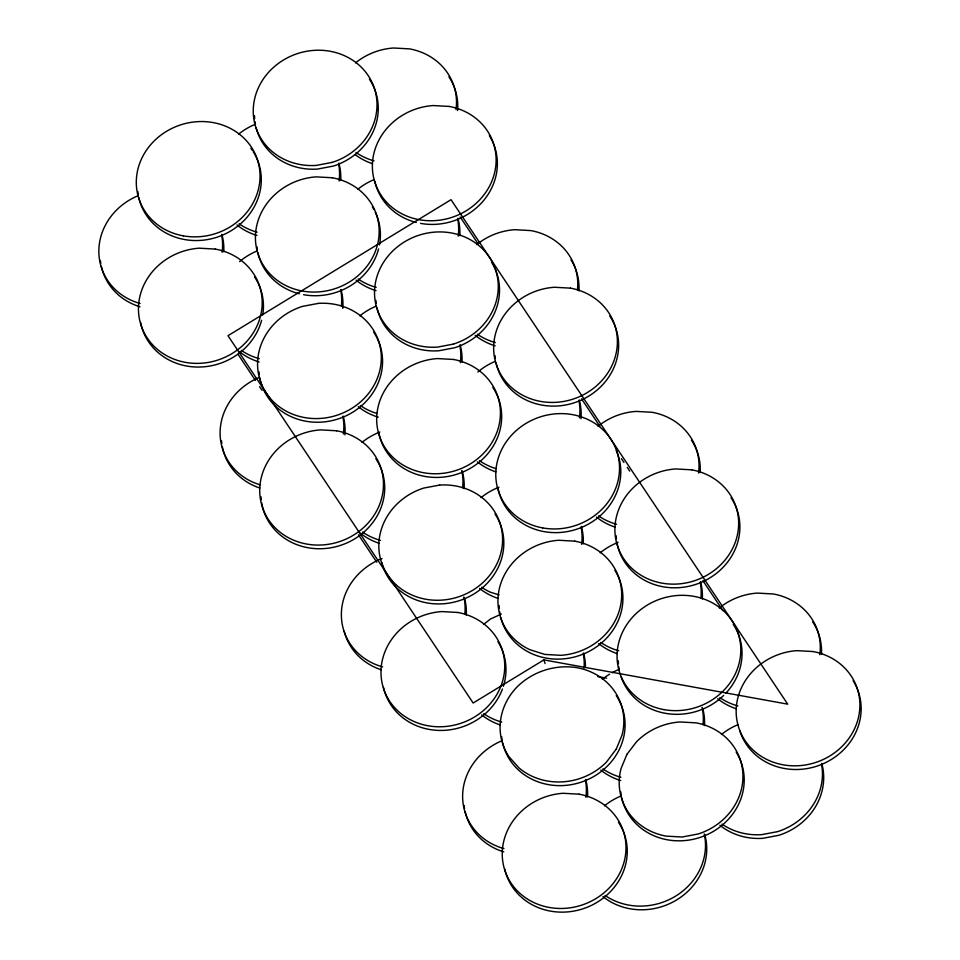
<?xml version="1.0" encoding="UTF-8"?>
<svg xmlns="http://www.w3.org/2000/svg" width="960" height="960" viewBox="0 0 960 960"><rect width="100%" height="100%" fill="white"/><g stroke="black" fill="none" stroke-linecap="round" stroke-linejoin="round"><path stroke-width="1.44" d="M483.552 624.48L490.488 618.996L501.264 614.088M543.864 659.904L473.148 703.02L227.988 335.7L451.032 199.692L787.704 704.16L543.864 659.904L545.112 663.576M597.768 676.572L606.588 678.168M499.092 594.936L490.2 592.128A62.412 57.096 -18.8 0 1 481.632 587.22M460.176 216.996L478.464 244.404M581.544 398.856L599.832 426.252M621.444 458.64L623.94 462.384M627.264 467.364L629.76 471.096M702.912 580.704L722.868 610.608M237.972 354.24L255.42 380.388M259.572 386.616L262.068 390.348M358.464 534.792L376.752 562.188M343.128 416.064A62.412 57.096 -18.8 0 1 344.916 434.868M259.86 488.028A62.412 57.096 -18.8 0 1 222.3 446.616M221.808 443.64A62.412 57.096 -18.8 0 1 221.508 440.652M342.912 416.772A62.412 57.096 -18.8 0 1 343.368 433.956M259.992 484.8A62.412 57.096 -18.8 0 1 220.104 433.296A62.412 57.096 -18.8 0 1 259.356 377.4M698.556 473.016A62.412 57.096 -18.8 0 0 652.128 412.284L636.084 411.396A62.412 57.096 -18.8 0 0 598.068 426.264M616.56 524.268A62.412 57.096 -18.8 0 1 598.596 515.904M691.452 440.244A62.412 57.096 -18.8 0 1 700.2 472.56M615.048 527.1A62.412 57.096 -18.8 0 1 596.484 517.068M579.204 399.936A62.412 57.096 -18.8 0 1 580.992 418.74M495.936 471.9A62.412 57.096 -18.8 0 1 477.372 461.88M578.988 400.644A62.412 57.096 -18.8 0 1 579.444 417.828M496.068 468.672A62.412 57.096 -18.8 0 1 479.484 460.716M477.816 372.012A62.412 57.096 -18.8 0 1 495.432 361.272M700.464 581.64A62.412 57.096 -18.8 0 1 702.348 599.064M617.196 653.604A62.412 57.096 -18.8 0 1 598.644 643.572M700.248 582.336A62.412 57.096 -18.8 0 1 700.872 598.152M618.72 650.772A62.412 57.096 -18.8 0 1 600.744 642.408M600.216 552.768A62.412 57.096 -18.8 0 1 618.072 542.412M577.452 289.944A62.412 57.096 -18.8 0 0 530.868 230.592L514.812 229.692A62.412 57.096 -18.8 0 0 476.796 244.56M495.3 342.564A62.412 57.096 -18.8 0 1 477.324 334.212M570.996 259.8A62.412 57.096 -18.8 0 1 578.928 290.856M495.156 345.828A62.412 57.096 -18.8 0 1 475.224 335.364M702.096 707.376A62.412 57.096 -18.8 0 1 703.02 724.656M620.868 777.276A62.412 57.096 -18.8 0 1 602.904 768.924M602.364 679.272A62.412 57.096 -18.8 0 1 609.6 674.184M612.144 672.708A62.412 57.096 -18.8 0 1 618.84 669.48M583.512 652.956A62.412 57.096 -18.8 0 1 585.468 666.276M500.244 724.92A62.412 57.096 -18.8 0 1 481.68 714.888M583.296 653.652A62.412 57.096 -18.8 0 1 584.052 668.088M501.756 722.088A62.412 57.096 -18.8 0 1 483.792 713.724M463.872 597A62.412 57.096 -18.8 0 1 464.808 614.28M382.644 666.9A62.412 57.096 -18.8 0 1 341.364 615A62.412 57.096 -18.8 0 1 382.008 558.54M464.4 597.768A62.412 57.096 -18.8 0 1 466.284 615.192M381.132 669.732A62.412 57.096 -18.8 0 1 344.208 631.236M702.612 708.144A62.412 57.096 -18.8 0 1 704.508 725.568M620.724 780.54A62.412 57.096 -18.8 0 1 600.792 770.076M819.816 654.72A62.412 57.096 -18.8 0 0 773.388 593.988L757.344 593.088A62.412 57.096 -18.8 0 0 719.328 607.956M737.832 705.96A62.412 57.096 -18.8 0 1 719.856 697.608M812.712 621.948A62.412 57.096 -18.8 0 1 821.46 654.252M736.308 708.792A62.412 57.096 -18.8 0 1 717.756 698.76M581.352 526.452A62.412 57.096 -18.8 0 1 583.236 543.876M498.084 598.416A62.412 57.096 -18.8 0 1 479.532 588.384M581.136 527.148A62.412 57.096 -18.8 0 1 581.592 544.344M481.104 497.58A62.412 57.096 -18.8 0 1 498.96 487.224M461.724 470.484A62.412 57.096 -18.8 0 1 462.648 487.776M380.496 540.396A62.412 57.096 -18.8 0 1 362.52 532.032M361.992 442.392A62.412 57.096 -18.8 0 1 379.848 432.036M462.24 471.252A62.412 57.096 -18.8 0 1 464.124 488.688M378.972 543.228A62.412 57.096 -18.8 0 1 360.42 533.196M585.66 779.46A62.412 57.096 -18.8 0 1 587.544 796.884M503.772 851.868A62.412 57.096 -18.8 0 1 465.12 811.476M464.556 808.524A62.412 57.096 -18.8 0 1 464.16 805.536M585.444 780.168A62.412 57.096 -18.8 0 1 585.9 797.352M503.916 848.604A62.412 57.096 -18.8 0 1 462.636 797.388A62.412 57.096 -18.8 0 1 501.888 740.796M221.868 234.372A62.412 57.096 -18.8 0 1 223.752 251.796M139.98 306.768A62.412 57.096 -18.8 0 1 101.34 266.388M100.764 263.436A62.412 57.096 -18.8 0 1 100.368 260.448M221.652 235.068A62.412 57.096 -18.8 0 1 222.108 252.264M140.124 303.504A62.412 57.096 -18.8 0 1 98.856 252.288A62.412 57.096 -18.8 0 1 138.096 195.696M340.764 290.268A62.412 57.096 -18.8 0 1 341.388 306.072M259.236 358.692A62.412 57.096 -18.8 0 1 241.26 350.34M239.592 261.636A62.412 57.096 -18.8 0 1 257.208 250.896M457.716 218.94A62.412 57.096 -18.8 0 1 458.172 236.136M376.188 287.376A62.412 57.096 -18.8 0 1 358.224 279.012M357.684 189.372A62.412 57.096 -18.8 0 1 374.16 179.568M340.98 289.56A62.412 57.096 -18.8 0 1 342.768 308.364M259.092 361.956A62.412 57.096 -18.8 0 1 239.16 351.492M457.932 218.244A62.412 57.096 -18.8 0 1 459.828 235.668M376.044 290.64A62.412 57.096 -18.8 0 1 356.112 280.176M448.92 76.848A62.412 57.096 -18.8 0 1 457.572 110.532M372.516 163.704A62.412 57.096 -18.8 0 1 355.056 154.524M460.092 344.748A62.412 57.096 -18.8 0 1 461.976 362.172M378.204 417.156A62.412 57.096 -18.8 0 1 358.272 406.68M459.876 345.456A62.412 57.096 -18.8 0 1 460.332 362.64M376.956 413.484A62.412 57.096 -18.8 0 1 360.372 405.528M359.844 315.876A62.412 57.096 -18.8 0 1 376.32 306.084M338.832 163.056A62.412 57.096 -18.8 0 1 340.716 180.48M256.932 235.452A62.412 57.096 -18.8 0 1 237 224.988M456.024 109.632A62.412 57.096 -18.8 0 0 409.596 48.888L393.552 48A62.412 57.096 -18.8 0 0 355.536 62.868M374.04 160.872A62.412 57.096 -18.8 0 1 356.064 152.508M338.616 163.752A62.412 57.096 -18.8 0 1 339.072 180.948M257.076 232.188A62.412 57.096 -18.8 0 1 239.112 223.824M238.584 134.184A62.412 57.096 -18.8 0 1 255.048 124.38M704.256 833.88A62.412 57.096 -18.8 0 1 675.936 895.92A62.412 57.096 -18.8 0 1 605.052 895.428M604.524 805.788A62.412 57.096 -18.8 0 1 621 795.984M704.772 834.648A62.412 57.096 -18.8 0 1 676.68 899.904A62.412 57.096 -18.8 0 1 602.952 896.592M821.508 764.04A62.412 57.096 -18.8 0 1 777.636 831.624L761.652 834.648A62.412 57.096 -18.8 0 1 722.004 824.112M721.476 734.46A62.412 57.096 -18.8 0 1 737.952 724.668M821.724 763.332A62.412 57.096 -18.8 0 1 778.884 835.284L762.9 838.32A62.412 57.096 -18.8 0 1 719.904 825.276M375.876 458.736A62.412 57.096 -18.8 0 1 343.752 544.224A62.412 57.096 -18.8 0 1 261.648 502.68M261.252 499.692A62.412 57.096 -18.8 0 1 261.024 496.704M731.052 497.796A62.412 57.096 -18.8 0 1 698.928 583.284A62.412 57.096 -18.8 0 1 616.824 541.752M616.428 538.764A62.412 57.096 -18.8 0 1 616.2 535.764M616.284 450.492A62.412 57.096 -18.8 0 1 575.964 529.452A62.412 57.096 -18.8 0 1 497.976 488.04M733.212 624.312A62.412 57.096 -18.8 0 1 725.688 693.36M723.66 695.424A62.412 57.096 -18.8 0 1 621.156 676.944M619.236 669.744A62.412 57.096 -18.8 0 1 618.756 666.768M618.444 663.768A62.412 57.096 -18.8 0 1 618.3 660.78M609.792 316.104A62.412 57.096 -18.8 0 1 579.192 400.98A62.412 57.096 -18.8 0 1 496.128 363M495.336 358.56A62.412 57.096 -18.8 0 1 495.024 355.56M616.248 695.628A62.412 57.096 -18.8 0 1 585.648 780.504A62.412 57.096 -18.8 0 1 502.584 742.524M502.02 739.572A62.412 57.096 -18.8 0 1 501.624 736.584M497.952 641.688A62.412 57.096 -18.8 0 1 503.364 686.34M502.452 688.992A62.412 57.096 -18.8 0 1 439.824 730.44A62.412 57.096 -18.8 0 1 383.472 687.336M736.176 752.064A62.412 57.096 -18.8 0 1 704.004 836.004A62.412 57.096 -18.8 0 1 621.696 797.712M621.132 794.76A62.412 57.096 -18.8 0 1 620.736 791.772M853.128 680.748A62.412 57.096 -18.8 0 1 823.212 763.74A62.412 57.096 -18.8 0 1 739.8 730.716M614.904 570.372A62.412 57.096 -18.8 0 1 583.5 653.988A62.412 57.096 -18.8 0 1 500.772 617.472M500.124 614.544A62.412 57.096 -18.8 0 1 499.644 611.568M499.332 608.58A62.412 57.096 -18.8 0 1 499.188 605.592M494.988 513.924A62.412 57.096 -18.8 0 1 465.144 598.488A62.412 57.096 -18.8 0 1 381.66 562.284M618.408 822.132A62.412 57.096 -18.8 0 1 587.796 907.008A62.412 57.096 -18.8 0 1 504.732 869.04M254.616 277.044A62.412 57.096 -18.8 0 1 262.764 314.856M261.612 320.28A62.412 57.096 -18.8 0 1 199.428 367.044A62.412 57.096 -18.8 0 1 140.64 322.464M253.272 151.788A62.412 57.096 -18.8 0 1 221.112 235.716A62.412 57.096 -18.8 0 1 138.792 197.436M138.228 194.484A62.412 57.096 -18.8 0 1 137.832 191.496M250.896 148.308A62.412 57.096 -18.8 0 1 252.468 150.528M373.728 332.232A62.412 57.096 -18.8 0 1 342.36 417.42A62.412 57.096 -18.8 0 1 259.752 377.664M259.272 374.688A62.412 57.096 -18.8 0 1 258.96 371.688M491.496 262.164A62.412 57.096 -18.8 0 1 454.704 347.748L438.72 350.784A62.412 57.096 -18.8 0 1 377.016 307.812M376.224 303.372A62.412 57.096 -18.8 0 1 375.912 300.372M489.336 135.66A62.412 57.096 -18.8 0 1 484.752 199.116A62.412 57.096 -18.8 0 1 420.528 223.38M416.292 222.468A62.412 57.096 -18.8 0 1 374.856 181.308M369.42 79.212A62.412 57.096 -18.8 0 1 333.432 166.056L317.46 169.08A62.412 57.096 -18.8 0 1 256.092 127.572M255.444 124.644A62.412 57.096 -18.8 0 1 254.964 121.668M254.652 118.68A62.412 57.096 -18.8 0 1 254.508 115.692M492.84 387.42A62.412 57.096 -18.8 0 1 461.472 472.608A62.412 57.096 -18.8 0 1 378.864 432.852M375.276 212.232A62.412 57.096 -18.8 0 1 379.488 244.908M378.576 248.964A62.412 57.096 -18.8 0 1 303.564 294.696M299.34 293.784A62.412 57.096 -18.8 0 1 257.904 252.624M257.34 249.672A62.412 57.096 -18.8 0 1 256.944 246.684M372.384 206.976A62.412 57.096 -18.8 0 1 373.908 209.556M616.248 749.1L606.48 762.06A62.412 57.096 -18.8 0 1 518.988 767.904L508.932 756.636A62.412 57.096 -18.8 0 1 517.452 686.544C533.052 671.352 555.432 664.212 576.936 667.668A62.412 57.096 -18.8 0 1 622.008 735.192L616.248 749.1M626.952 754.308L621.036 768.588A62.412 57.096 -18.8 0 0 666.108 836.124L682.152 837.012L698.136 833.988A62.412 57.096 -18.8 0 0 742.944 775.356A62.412 57.096 -18.8 0 0 696.048 722.856L679.992 721.968A62.412 57.096 -18.8 0 0 636.564 741.732L626.952 754.308M332.184 162.384L316.212 165.42A62.412 57.096 -18.8 0 1 258.6 87.324A62.412 57.096 -18.8 0 1 361.836 67.752A62.412 57.096 -18.8 0 1 332.184 162.384M318.36 303.384L302.388 306.408A62.412 57.096 -18.8 0 0 272.736 401.052A62.412 57.096 -18.8 0 0 375.972 381.468A62.412 57.096 -18.8 0 0 318.36 303.384M453.456 344.088L437.472 347.112A62.412 57.096 -18.8 0 1 379.872 269.016A62.412 57.096 -18.8 0 1 483.096 249.444A62.412 57.096 -18.8 0 1 453.456 344.088M439.62 485.076L423.648 488.1A62.412 57.096 -18.8 0 0 394.008 582.744A62.412 57.096 -18.8 0 0 497.232 563.172A62.412 57.096 -18.8 0 0 439.62 485.076M449.208 106.44L433.164 105.552A62.412 57.096 -18.8 0 0 378.624 191.136A62.412 57.096 -18.8 0 0 482.328 196.896A62.412 57.096 -18.8 0 0 449.208 106.44M332.256 177.756L316.2 176.868A62.412 57.096 -18.8 0 0 261.672 262.452A62.412 57.096 -18.8 0 0 365.376 268.212A62.412 57.096 -18.8 0 0 332.256 177.756M215.292 249.084L199.248 248.184A62.412 57.096 -18.8 0 0 144.708 333.768A62.412 57.096 -18.8 0 0 248.412 339.528A62.412 57.096 -18.8 0 0 215.292 249.084M570.48 288.144L554.424 287.256A62.412 57.096 -18.8 0 0 499.896 372.828A62.412 57.096 -18.8 0 0 603.6 378.588A62.412 57.096 -18.8 0 0 570.48 288.144M453.516 359.46L437.472 358.572A62.412 57.096 -18.8 0 0 382.932 444.156A62.412 57.096 -18.8 0 0 486.636 449.904A62.412 57.096 -18.8 0 0 453.516 359.46M336.564 430.776L320.508 429.888A62.412 57.096 -18.8 0 0 265.98 515.472A62.412 57.096 -18.8 0 0 369.684 521.22A62.412 57.096 -18.8 0 0 336.564 430.776M691.74 469.836L675.684 468.948A62.412 57.096 -18.8 0 0 621.156 554.532A62.412 57.096 -18.8 0 0 724.86 560.28A62.412 57.096 -18.8 0 0 691.74 469.836M574.776 541.152L558.732 540.264A62.412 57.096 -18.8 0 0 499.776 586.896A62.412 57.096 -18.8 0 0 529.812 649.68L544.848 654.432L560.892 655.32A62.412 57.096 -18.8 0 0 621.288 601.2A62.412 57.096 -18.8 0 0 574.776 541.152M457.824 612.468L441.78 611.58A62.412 57.096 -18.8 0 0 387.24 697.164A62.412 57.096 -18.8 0 0 490.944 702.924A62.412 57.096 -18.8 0 0 457.824 612.468M813 651.54L796.956 650.652A62.412 57.096 -18.8 0 0 742.416 736.224A62.412 57.096 -18.8 0 0 846.12 741.984A62.412 57.096 -18.8 0 0 813 651.54M579.084 794.172L563.04 793.284A62.412 57.096 -18.8 0 0 508.5 878.868A62.412 57.096 -18.8 0 0 612.204 884.616A62.412 57.096 -18.8 0 0 579.084 794.172M542.688 527.916A62.412 57.096 -18.8 0 0 617.136 452.4A62.412 57.096 -18.8 0 0 513.144 433.524A62.412 57.096 -18.8 0 0 542.688 527.916M663.948 709.62A62.412 57.096 -18.8 0 0 738.408 634.104A62.412 57.096 -18.8 0 0 634.416 615.228A62.412 57.096 -18.8 0 0 663.948 709.62M183.204 235.836A62.412 57.096 -18.8 0 0 257.652 160.332A62.412 57.096 -18.8 0 0 153.66 141.456A62.412 57.096 -18.8 0 0 183.204 235.836"/></g></svg>
